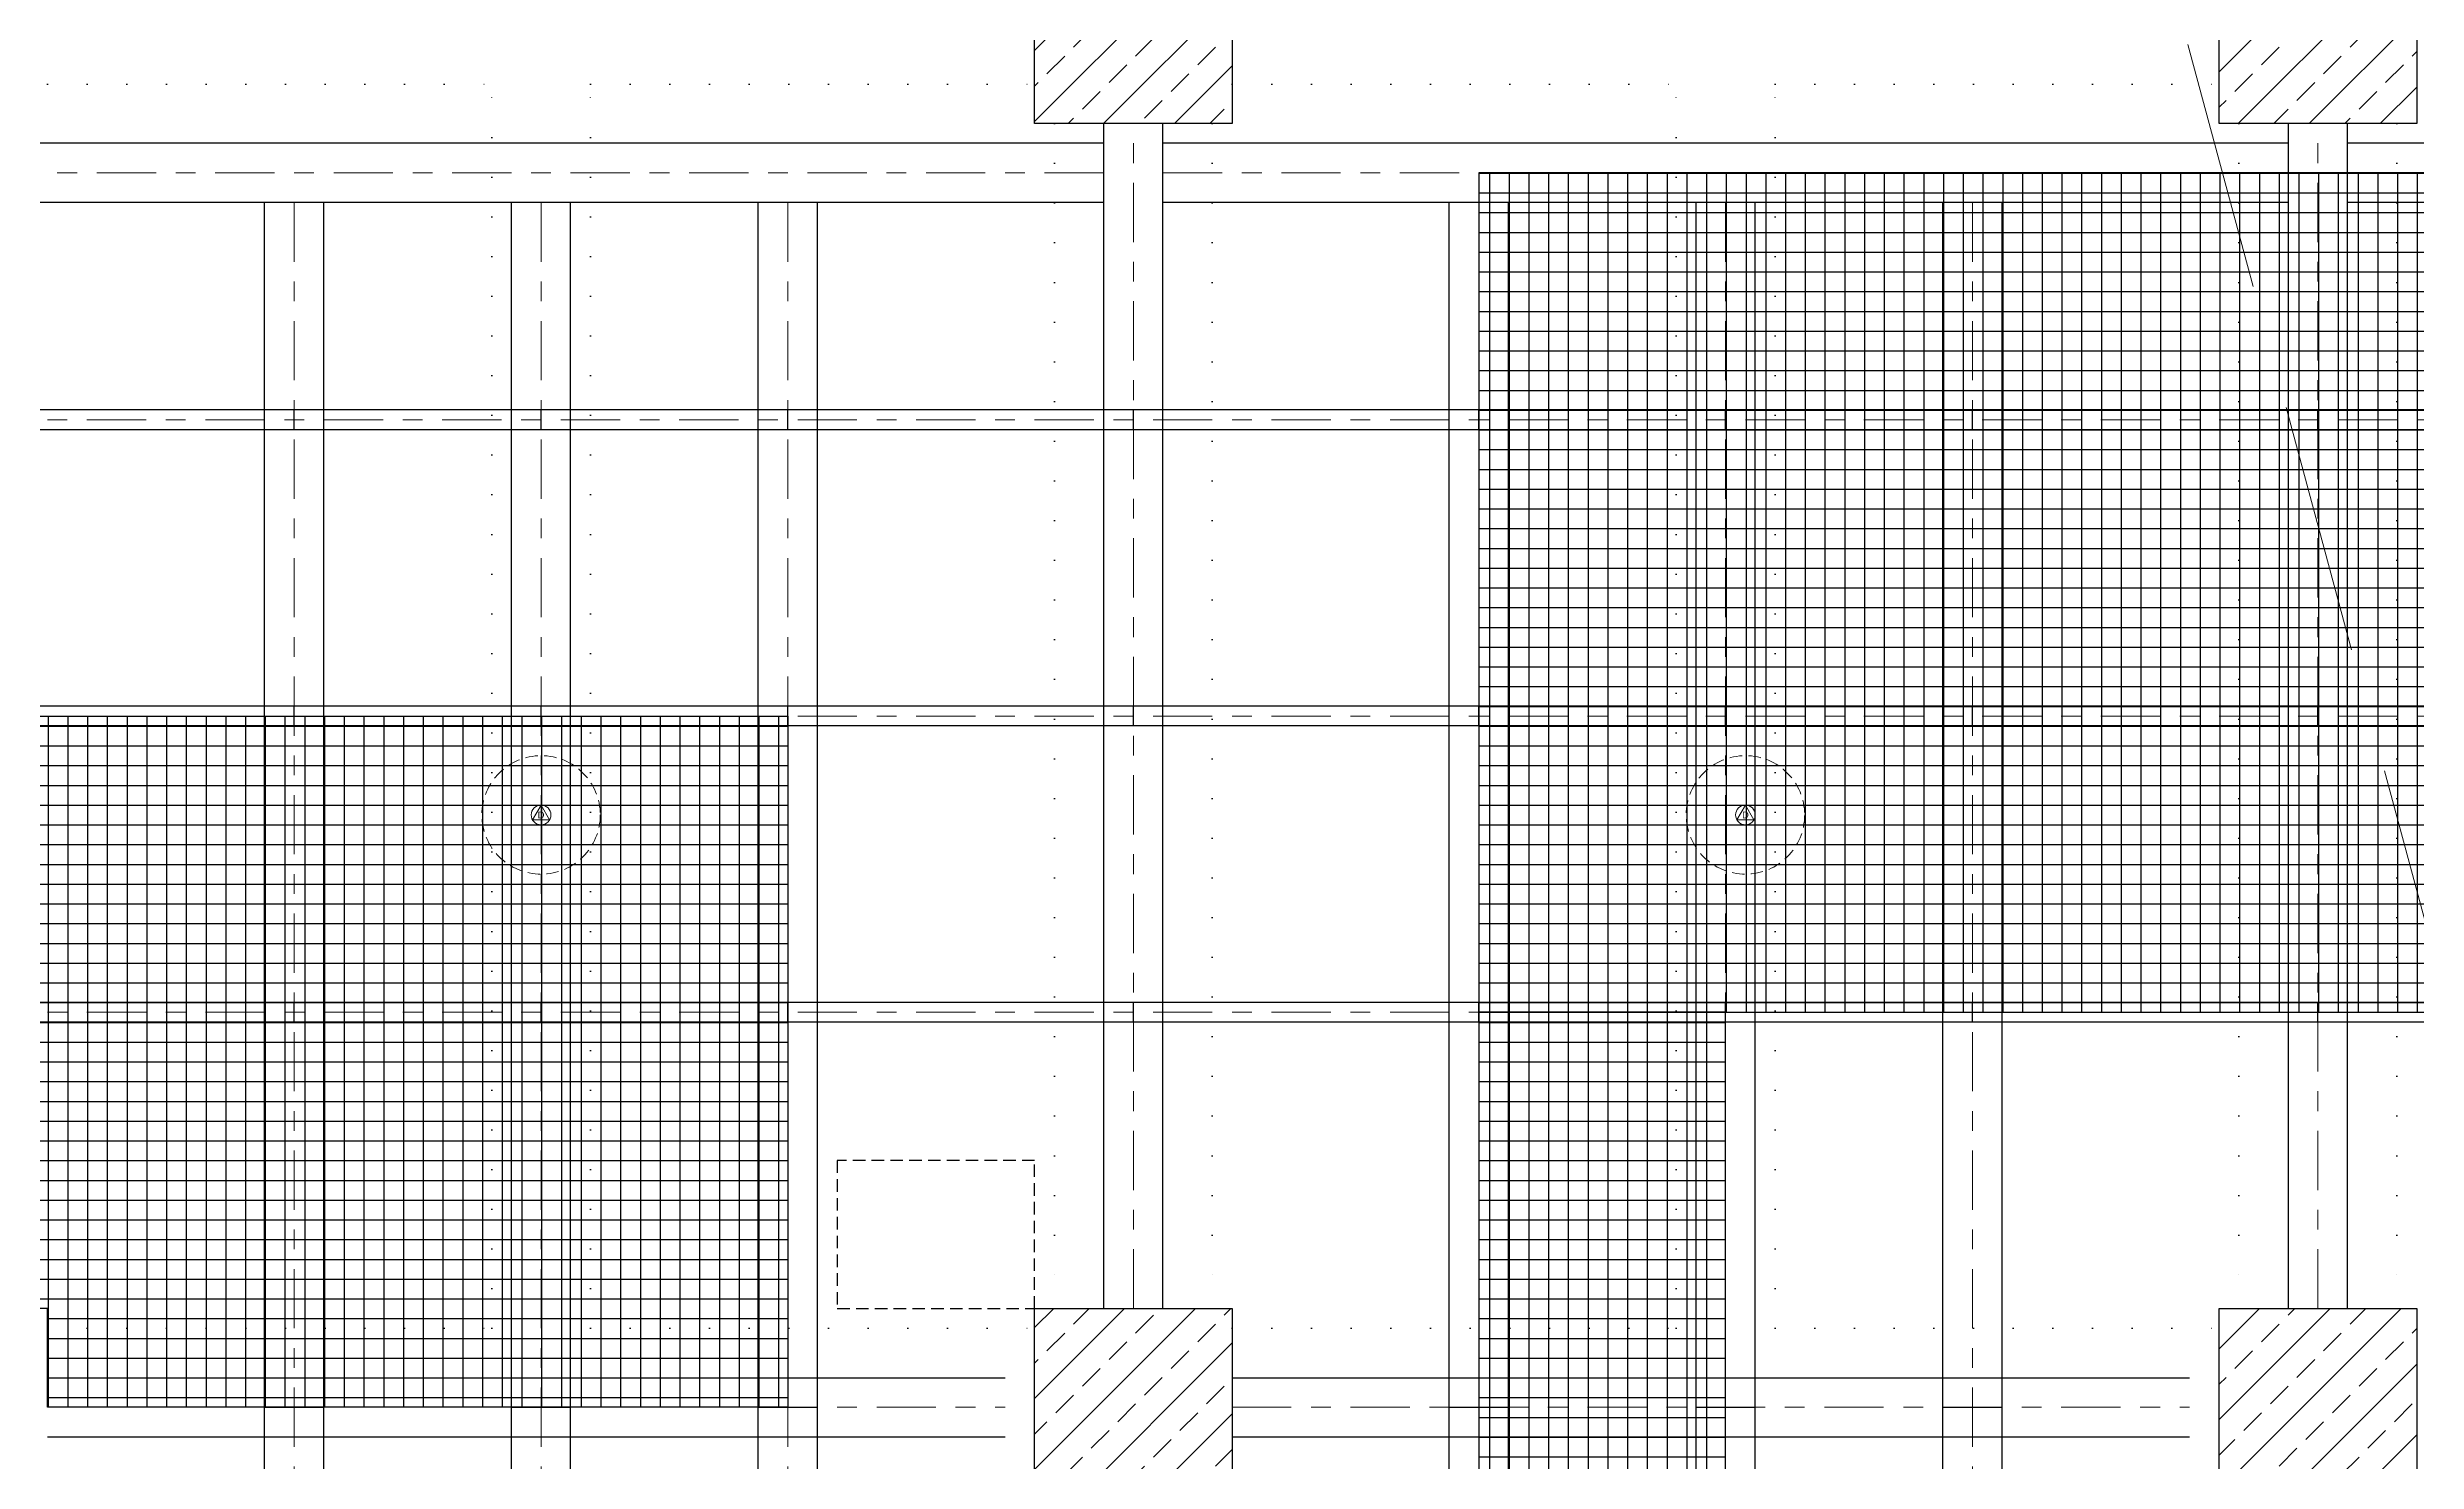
# Model space of a CAD drawing. Header units: centimetres. Extents: x 405564 to 502064, y 46284 to 60634.
# Drawn here: x 445350 to 446550, y 56055 to 56771 of the extents above; entities that cross this region are included whole.
import ezdxf
from ezdxf.enums import TextEntityAlignment as Align
from ezdxf.xclip import XClip

# ---------------------------------------------------------------- set-up
doc = ezdxf.new("R2010")
doc.units = ezdxf.units.CM
doc.header["$XCLIPFRAME"] = 0
for name, pattern in [('ACAD_ISO07W100', [3, 0, -3]), ('DASHED', [19.05, 12.7, -6.35]), ('DASHED2', [9.525, 6.35, -3.175]), ('DOT', [0.25, 0, -0.25]), ('HIDDEN', [9.525, 6.35, -3.175]), ('XKITLINE03', [6, 3, -1, 1, -1])]:
    doc.linetypes.add(name, pattern=pattern)
doc.layers.get('0').update_dxf_attribs({"color": 8, "lineweight": 9})
for name, color, linetype, lineweight in [('---___EB_draft00_ALTYAPI_helikoptermania', 8, 'Continuous', 0), ('0-KRCN-AYDINLATMA-130426', 8, 'Continuous', 9), ('0-KRCN-MİMARİ-220526', 8, 'Continuous', 9)]:
    doc.layers.add(name, color=color, linetype=linetype, lineweight=lineweight)
for name, color, linetype in [('AS_DOS_SAFT', 8, 'Continuous'), ('AS_DOS_TERAS_UST', 8, 'ACAD_ISO07W100'), ('AS_PRFL_CELIK', 8, 'Continuous'), ('AS_PRFL_CELIK AKS', 8, 'Continuous'), ('AS_PRFL_CELIK KEDI YOLU', 8, 'Continuous'), ('AS_PRFL_CELIK PLATFORM IZGARA', 8, 'Continuous'), ('AS_TA_BETONARME', 5, 'Continuous'), ('AS_TA_TARAMA', 8, 'Continuous')]:
    doc.layers.add(name, color=color, linetype=linetype)
doc.styles.add('2', font='arial.ttf', dxfattribs={"width": 0.9, "height": 200})
pattern_1 = [(0, (-443149.746, -16832.563), (0, 10), []), (90, (-443149.746, -16832.563), (-10, 6e-16), [])]
pattern_2 = [(225, (17560.68, -7819.299), (17.96051, -17.96051), []), (225, (17542.72, -7819.299), (17.96051, -17.96051), [12.7, -6.35])]

# ---------------------------------------------------------------- blocks, each defined once
blk = doc.blocks.new('KD')
at = {"layer": '0-KRCN-AYDINLATMA-130426'}
for p, q in [((0, 5), (-4.3, -2.5)), ((4.3, -2.5), (0, 5)), ((4.3, -2.5), (-4.3, -2.5))]:
    blk.add_line(p, q, dxfattribs=at)
at = {"layer": '0-KRCN-AYDINLATMA-130426', "linetype": 'HIDDEN'}
blk.add_circle((0, 0), 30, dxfattribs=at)
at = {"layer": '0-KRCN-AYDINLATMA-130426'}
blk.add_circle((0, 0), 5, dxfattribs=at)
at = {"layer": '0-KRCN-AYDINLATMA-130426', "style": '2'}
blk.add_text('D', height=3.36, dxfattribs=at).set_placement((0, 0), align=Align.MIDDLE_CENTER)
blk = doc.blocks.new('G$C27E741DA')
at = {"layer": '0-KRCN-AYDINLATMA-130426'}
for p in [(7535.7, 9248.5), (8145.7, 9248.5)]:
    blk.add_blockref('KD', p, dxfattribs=at)
blk = doc.blocks.new('PLATFORM IZGARASI VE KEDI YOLU YERLESIMI')
at = {"layer": 'AS_PRFL_CELIK KEDI YOLU', "transparency": 33554687}
h = blk.add_hatch(dxfattribs=at)
h.set_pattern_fill('_USER', color=15, scale=10, double=1, pattern_type=0)
h.set_pattern_definition(pattern_1)
h.paths.add_polyline_path([(7550, -2400), (7500, -2400), (7500, -2300), (7550, -2300), (7550, -1900), (7975, -1900), (7975, -2175), (8100, -2175), (8100, -1900), (8100, -1800), (8100, -1250), (7975, -1250), (7975, -1800), (7125, -1800), (7125, -950), (7250, -950), (7250, -750), (7125, -750), (7125, -800), (6050, -800), (6050, -750), (5924.6, -750), (5924.6, -800), (3050, -800), (3050, -550), (2925, -550), (2925, -800), (1975, -800), (1975, -550), (1850, -550), (1850, -800), (1125, -800), (1125, -900), (1250, -900), (1250, -950), (1375, -950), (1375, -900), (6950, -900), (6950, -1250), (6775, -1250), (6775, -1400), (6950, -1400), (6950, -1700), (7000, -1700), (7000, -1800), (3900, -1800), (3900, -1700), (3950, -1700), (3950, -1550), (3775, -1550), (3775, -1800), (615, -1800), (615, -1900), (1190, -1900), (1190, -1940), (1290, -1940), (1290, -1900), (2450, -1900), (2450, -2175), (1725, -2175), (1725, -2700), (1550, -2700), (1550, -2850), (1850, -2850), (1850, -2275), (2575, -2275), (2575, -1900), (3350, -1900), (3350, -2300), (3400, -2300), (3400, -2400), (3350, -2400), (3350, -3300), (3400, -3300), (3400, -3400), (3350, -3400), (3350, -3556.2), (3525, -3556.2), (3525, -3000), (3650, -3000), (3650, -2850), (3525, -2850), (3525, -1900), (4850, -1900), (4850, -2350), (4725, -2350), (4725, -2545), (4850, -2545), (4850, -2850), (4975, -2850), (4975, -1900), (7375, -1900), (7375, -2350), (7000, -2350), (7000, -2400), (6950, -2400), (6950, -3000), (6775, -3000), (6775, -2850), (6650, -2850), (6650, -3000), (6650, -3150), (6950, -3150), (6950, -3300), (7000, -3300), (7000, -3400), (6950, -3400), (6950, -4337.5), (6525, -4337.5), (6525, -4493.7), (7125, -4493.7), (7125, -3712.5), (7250, -3712.5), (7250, -3556.2), (7125, -3556.2), (7125, -2550), (7375, -2550), (7375, -2700), (7975, -2700), (7975, -3000), (8100, -3000), (8100, -2550), (7550, -2550)])
at = {"layer": 'AS_PRFL_CELIK PLATFORM IZGARA', "transparency": 33554687}
h = blk.add_hatch(dxfattribs=at)
h.set_pattern_fill('_USER', color=256, scale=10, double=1, pattern_type=0)
h.set_pattern_definition(pattern_1)
h.paths.add_polyline_path([(4850, -125), (2925, -125), (2925, -550), (3050, -550), (4375, -550), (4375, -750), (4500, -750), (4500, -700), (4600, -700), (4600, -750), (4850, -750)])
h = blk.add_hatch(dxfattribs=at)
h.set_pattern_fill('_USER', color=256, scale=10, double=1, pattern_type=0)
h.set_pattern_definition(pattern_1)
h.paths.add_polyline_path([(2575, -400), (1975, -400), (1975, -250), (1375, -250), (1375, -550), (1975, -550), (1975, -750), (2100, -750), (2100, -700), (2200, -700), (2200, -750), (2575, -750)])
at = {"layer": 'AS_PRFL_CELIK KEDI YOLU', "color": 4}
blk.add_lwpolyline([(5924.6, -800), (3050, -800), (3050, -550), (2925, -550), (2925, -800), (1975, -800)], dxfattribs=at)
at = {"layer": 'AS_PRFL_CELIK PLATFORM IZGARA'}
for points in [[(4600, -750), (4850, -750), (4850, -125), (2925, -125), (2925, -550), (4375, -550), (4375, -750), (4500, -750), (4500, -700), (4600, -700)], [(1375, -550), (1375, -250), (1975, -250), (1975, -400), (2575, -400), (2575, -750), (2200, -750), (2200, -700), (2100, -700), (2100, -750), (1975, -750), (1975, -550)]]:
    blk.add_lwpolyline(points, close=True, dxfattribs=at)
blk = doc.blocks.new('OPK-site-surrounding-R01')
at = {"layer": '---___EB_draft00_ALTYAPI_helikoptermania', "linetype": 'DASHED', "ltscale": 10}
blk.add_lwpolyline([(1451.4, 6572.4), (5376.1, -7919.4)], dxfattribs=at)
blk = doc.blocks.new('A$C48c69b65')
at = {"layer": 'AS_PRFL_CELIK'}
for p, q in [((2735, -700), (2735, -100)), ((2765, -700), (2765, -100)), ((3335, -700), (3335, -100)), ((3365, -700), (3365, -100)), ((2735, -110), (2165, -110)), ((3335, -110), (2765, -110)), ((2765, -140), (2765, -110)), ((3935, -110), (3365, -110)), ((3365, -140), (3365, -110)), ((2735, -140), (2165, -140)), ((2310, -1750), (2310, -140)), ((2340, -1750), (2340, -140)), ((2435, -1750), (2435, -140)), ((2465, -1750), (2465, -140)), ((2560, -1750), (2560, -140)), ((2590, -1750), (2590, -140)), ((3335, -140), (2765, -140)), ((2910, -1750), (2910, -140)), ((2940, -1750), (2940, -140)), ((3035, -1750), (3035, -140)), ((3065, -1750), (3065, -140)), ((3160, -1750), (3160, -140)), ((3190, -1750), (3190, -140)), ((3935, -140), (3365, -140)), ((7535, -245), (60, -245)), ((2325, -255), (2325, -245)), ((2450, -255), (2450, -245)), ((2575, -255), (2575, -245)), ((2750, -255), (2750, -245)), ((2925, -255), (2925, -245)), ((3050, -255), (3050, -245)), ((3175, -255), (3175, -245)), ((3350, -255), (3350, -245)), ((7535, -255), (60, -255)), ((7535, -395), (60, -395)), ((2325, -405), (2325, -395)), ((2450, -405), (2450, -395)), ((2575, -405), (2575, -395)), ((2750, -405), (2750, -395)), ((2925, -405), (2925, -395)), ((3050, -405), (3050, -395)), ((3175, -405), (3175, -395)), ((3350, -405), (3350, -395)), ((7535, -405), (60, -405)), ((7535, -545), (60, -545)), ((2325, -555), (2325, -545)), ((2450, -555), (2450, -545)), ((2575, -555), (2575, -545)), ((2750, -555), (2750, -545)), ((2925, -555), (2925, -545)), ((3050, -555), (3050, -545)), ((3175, -555), (3175, -545)), ((3350, -555), (3350, -545)), ((7535, -555), (60, -555)), ((2200, -735), (2685, -735)), ((2800, -735), (3285, -735)), ((2310, -750), (2340, -750)), ((2435, -750), (2465, -750)), ((2560, -750), (2590, -750)), ((2910, -750), (2940, -750)), ((3035, -750), (3065, -750)), ((3160, -750), (3190, -750)), ((2200, -765), (2685, -765)), ((2800, -765), (3285, -765))]:
    blk.add_line(p, q, dxfattribs=at)
at = {"layer": 'AS_PRFL_CELIK AKS', "linetype": 'XKITLINE03', "lineweight": 0, "ltscale": 10}
for p, q in [((2750, -700), (2750, -100)), ((3350, -700), (3350, -100)), ((2165, -125), (2735, -125)), ((2765, -125), (3335, -125)), ((3365, -125), (3935, -125)), ((2325, -140), (2325, -1750)), ((2450, -140), (2450, -1750)), ((2575, -140), (2575, -1750)), ((2925, -140), (2925, -1750)), ((3050, -140), (3050, -1750)), ((3175, -140), (3175, -1750)), ((60, -250), (7535, -250)), ((60, -400), (7535, -400)), ((60, -550), (7535, -550)), ((2200, -750), (2685, -750)), ((2800, -750), (3285, -750))]:
    blk.add_line(p, q, dxfattribs=at)
blk = doc.blocks.new('A$C6A10300A')
at = {"layer": 'AS_PRFL_CELIK'}
blk.add_blockref('PLATFORM IZGARASI VE KEDI YOLU YERLESIMI', (5085.68, -3801.45), dxfattribs=at)
at = {"layer": 'AS_TA_TARAMA'}
h = blk.add_hatch(dxfattribs=at)
h.set_pattern_fill('ANSI33', color=256, scale=4, angle=180)
h.set_pattern_definition(pattern_2)
h.paths.add_polyline_path([(7785.68, -3801.45), (7885.68, -3801.45), (7885.68, -3901.45), (7785.68, -3901.45)])
h = blk.add_hatch(dxfattribs=at)
h.set_pattern_fill('ANSI33', color=256, scale=4, angle=180)
h.set_pattern_definition(pattern_2)
h.paths.add_polyline_path([(8385.68, -3801.45), (8485.68, -3801.45), (8485.68, -3901.45), (8385.68, -3901.45)])
h = blk.add_hatch(dxfattribs=at)
h.set_pattern_fill('ANSI33', color=256, scale=4, angle=180)
h.set_pattern_definition(pattern_2)
h.paths.add_polyline_path([(7785.68, -4501.45), (7885.68, -4501.45), (7885.68, -4601.45), (7785.68, -4601.45)])
h = blk.add_hatch(dxfattribs=at)
h.set_pattern_fill('ANSI33', color=256, scale=4, angle=180)
h.set_pattern_definition(pattern_2)
h.paths.add_polyline_path([(8385.68, -4501.45), (8485.68, -4501.45), (8485.68, -4601.45), (8385.68, -4601.45)])
at = {"layer": 'AS_DOS_SAFT', "linetype": 'DASHED2'}
blk.add_lwpolyline([(7685.68, -4426.45), (7685.68, -4501.45), (7785.68, -4501.45), (7785.68, -4426.45)], close=True, dxfattribs=at)
at = {"layer": 'AS_DOS_TERAS_UST', "linetype": 'DOT', "ltscale": 80}
for p, q in [((7285.68, -3881.45), (7510.68, -3881.45)), ((7510.68, -4511.45), (7510.68, -3881.45)), ((7560.68, -3881.45), (7785.68, -3881.45)), ((7560.68, -4511.45), (7560.68, -3881.45)), ((7885.68, -3881.45), (8110.68, -3881.45)), ((8110.68, -4511.45), (8110.68, -3881.45)), ((8160.68, -3881.45), (8385.68, -3881.45)), ((8160.68, -4511.45), (8160.68, -3881.45)), ((7795.68, -3901.45), (7795.68, -4501.45)), ((7875.68, -3901.45), (7875.68, -4501.45)), ((8395.68, -3901.45), (8395.68, -4501.45)), ((8475.68, -3901.45), (8475.68, -4501.45)), ((7285.68, -4511.45), (7510.68, -4511.45)), ((7560.68, -4511.45), (7785.68, -4511.45)), ((7885.68, -4511.45), (8110.68, -4511.45)), ((8160.68, -4511.45), (8385.68, -4511.45))]:
    blk.add_line(p, q, dxfattribs=at)
at = {"layer": 'AS_TA_BETONARME'}
for points in [[(7785.68, -3801.45), (7885.68, -3801.45), (7885.68, -3901.45), (7785.68, -3901.45)], [(8385.68, -3801.45), (8485.68, -3801.45), (8485.68, -3901.45), (8385.68, -3901.45)], [(7785.68, -4501.45), (7885.68, -4501.45), (7885.68, -4601.45), (7785.68, -4601.45)], [(8385.68, -4501.45), (8485.68, -4501.45), (8485.68, -4601.45), (8385.68, -4601.45)]]:
    blk.add_lwpolyline(points, close=True, dxfattribs=at)
ref = blk.add_blockref('OPK-site-surrounding-R01', (5135.68, -3851.45))
XClip(ref).set_block_clipping_path([(-5135.679684336, -9648.5463532069), (26364.320315664, 3851.4536467931)])
blk.add_blockref('A$C48c69b65', (5085.68, -3801.45))

msp = doc.modelspace()

# ---------------------------------------------------------------- block references
at = {"layer": '0-KRCN-AYDINLATMA-130426'}
msp.add_blockref('G$C27E741DA', (438064.1, 47134), dxfattribs=at)

# ---------------------------------------------------------------- next in the draw order: block references
at = {"layer": '0-KRCN-MİMARİ-220526'}
msp.add_blockref('A$C6A10300A', (438064.1, 60634), dxfattribs=at)

doc.saveas('drawing.dxf')
